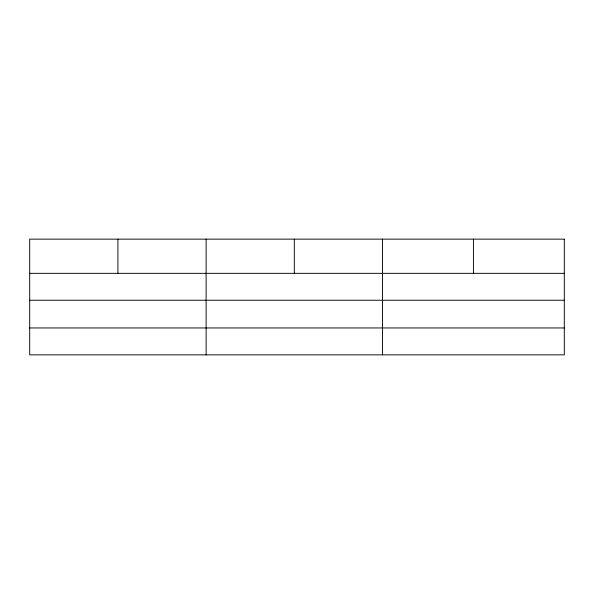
<?xml version="1.0" encoding="UTF-8"?>
<svg xmlns="http://www.w3.org/2000/svg" width="594" height="594" viewBox="0 0 594 594"><rect width="100%" height="100%" fill="white"/><g stroke="black" fill="none" stroke-linecap="round" stroke-linejoin="round"><path stroke-width="0.89" d="M29.7 273.337L564.3 273.337M29.7 300.237L564.3 300.237M29.7 327.955L564.3 327.955M473.418 239.144L473.418 273.337M382.536 239.144L382.536 354.856M294.327 239.144L294.327 273.337M206.118 239.144L206.118 354.856M117.909 239.144L117.909 273.337M564.3 239.144L29.7 239.144L29.7 354.856L564.3 354.856L564.3 239.144"/></g></svg>
